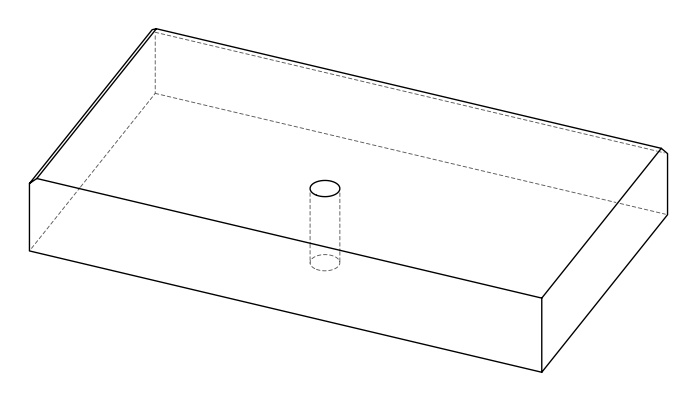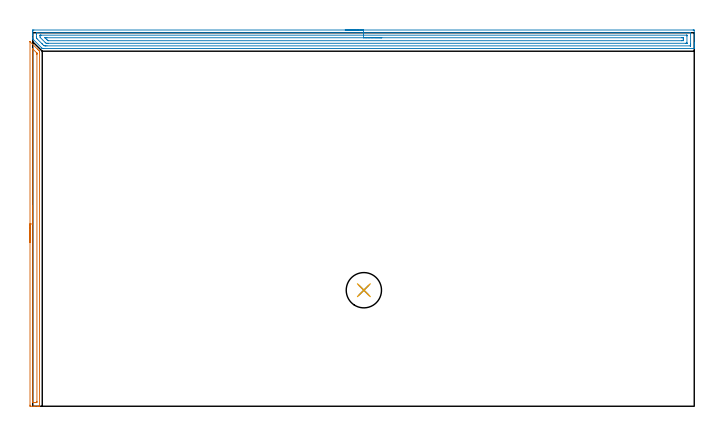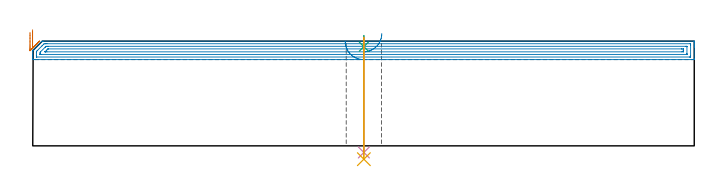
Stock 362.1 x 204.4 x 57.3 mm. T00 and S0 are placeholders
(PLAN: 5 operations, 3 tool changes, 15.7 min)
(1 AREA_MILL | FG_CHAMFER_SURFACE | UGT0205_001 | 3.34 min | 2744 mm3)
(2 AREA_MILL_1 | FG_CHAMFER_SURFACE_1 | UGT0205_001 | 11.76 min | 18377 mm3)
(3 SPOT_DRILL | STEP1HOLE | NXT0321_9005460120000 | 0.05 min | 183 mm3)
(4 DRILL_THROUGH_HOLE_INTO_CENTER | STEP1HOLE | NXT0301_087 | 0.25 min | 5859 mm3)
(5 DRILL_TO_ENLARGE_THROUGH_HOLE | STEP1HOLE | UGT0301_260 | 0.27 min | 10698 mm3)
(TOOL UGT0205_001 | Chamfer Mill 20 x 3 x 45 deg. | D20 FL50 Z2)
(TOOL NXT0321_9005460120000 | NC Spot Drill, 142deg, 12mm, Carbide, Uncoated | D12 PA142 FL30 Z2)
(TOOL NXT0301_087 | Carbide Drill 11.6mm [860.1-1160-058A1-MM 2214] | D11.6 PA140 FL72 Z2)
(TOOL UGT0301_260 | Twist Drill 19.3 mm | D19.3 PA118 FL140 Z2)
(OP 1 AREA_MILL)
G17 G21 G94 G90
T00 M6
G54
G17 G0 G90 X-1.5 Y89.75 S1061 M3
G43 Z67.3 H0
Z62.1
G94 G1 Y89.788 Z61.228 F250.
Y89.902 Z60.364
Y90.09 Z59.512
Y90.353 Z58.68
Y90.687 Z57.874
Y91.089 Z57.1
Y91.558 Z56.364
Y92.089 Z55.672
Y92.679 Z55.029
Y93.322 Z54.44
Y94.014 Z53.908
Y94.75 Z53.44
Y95.524 Z53.037
Y96.33 Z52.703
Y97.162 Z52.441
Y98.013 Z52.252
Y98.878 Z52.138
Y99.75 Z52.1
X-1.499 Y199.48 Z52.099
X-1.494 Y199.483 Z52.104
X-1.482 Y199.48 Z52.116
X-1.426 Y199.426 Z52.173
X-1.366 Y199.366 Z52.233
X2.494 Y195.506 Z56.094
X2.856 Y195.145 Z56.452
X3.295 Y194.705 Z56.895
X3.581 Y194.419 Z57.178
X3.695 Y194.302 Z57.291
X3.7 Y193.526 Z57.3
Y0.168
X3.698 Y0.01 Z57.288
X3.549 Y0.002 Z57.142
X3.395 Y0. Z56.995
X3.078 Z56.678
X2.417 Z56.012
X1.209 Z54.805
X0.661 Z54.255
X-1.095 Y0.001 Z52.5
X-1.321 Y0.004 Z52.275
X-1.492 Y0.01 Z52.105
X-1.496 Y0.207 Z52.101
X-1.499 Y0.615
X-1.5 Y99.75 Z52.1
X-0.086 Z53.514
X-0.085 Y195.178 Z53.515
X-0.084 Y195.312 Z53.516
X-0.081 Y195.558 Z53.519
X-0.079 Y195.606 Z53.521
X-0.053 Y195.591 Z53.547
X-0.006 Y195.547 Z53.594
X0.236 Y195.312 Z53.836
X2.024 Y193.526 Z55.624
X2.188 Y193.358 Z55.788
X2.248 Y193.295 Z55.848
X2.278 Y193.26 Z55.878
X2.28 Y193.24 Z55.88
X2.283 Y193.146 Z55.883
X2.285 Y192.767 Z55.885
X2.286 Y192.633 Z55.886
X2.285 Y2.535 Z55.885
X2.284 Y2.401 Z55.884
X2.279 Y2.031 Z55.879
X1.924 Y2.009 Z55.524
X1.539 Y2.004 Z55.139
X1.055 Y2. Z54.655
X0.661 Z54.261
X0.177 Z53.777
X-0.01 Y2.003 Z53.59
X-0.041 Y2.005 Z53.559
X-0.07 Y2.009 Z53.53
X-0.079 Y2.046 Z53.521
X-0.084 Y2.265 Z53.516
X-0.085 Y2.401 Z53.515
X-0.086 Y3.16 Z53.514
Y99.75
Y100.621 Z53.552
Y101.486 Z53.666
Y102.338 Z53.855
Y103.17 Z54.117
Y103.976 Z54.451
Y104.75 Z54.854
Y105.485 Z55.323
Y106.178 Z55.854
Y106.821 Z56.443
Y107.41 Z57.086
Y107.941 Z57.778
Y108.41 Z58.514
Y108.813 Z59.288
Y109.147 Z60.094
Y109.409 Z60.926
Y109.598 Z61.778
Y109.712 Z62.643
Y109.75 Z63.514
G0 Z67.3
M5
M2
(OP 2 AREA_MILL_1)
G17 G21 G94 G90
T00 M6
G54
G17 G0 G90 X171. Y205.9 S1061 M3
G43 Z67.3 H0
Z57.2
G94 G1 X171.038 Z56.328 F250.
X171.152 Z55.464
X171.341 Z54.612
X171.603 Z53.78
X171.937 Z52.974
X172.34 Z52.2
X172.809 Z51.464
X173.34 Z50.772
X173.929 Z50.129
X174.572 Z49.54
X175.264 Z49.009
X176. Z48.54
X176.774 Z48.137
X177.58 Z47.803
X178.412 Z47.541
X179.264 Z47.352
X180.128 Z47.238
X181. Z47.2
X361.387
X361.69 Y205.897 Z47.202
X361.99 Y205.892 Z47.206
X362. Y205.587 Z47.51
Y199.067 Z54.027
Y198.508 Z54.589
Y198.175 Z54.921
Y197.617 Z55.48
Y197.284 Z55.811
Y196.618 Z56.481
Y196.242 Z56.857
X361.993 Y195.852 Z57.239
X361.99 Y195.803 Z57.288
X361.833 Y195.8 Z57.3
X5.971
X5.194 Y195.805 Z57.291
X5.078 Y195.921 Z57.178
X5.053 Y195.947 Z57.152
X0.104 Y200.896 Z52.203
X0.01 Y200.989 Z52.107
X0.001 Y201.229 Z51.866
X0. Y201.516 Z51.584
Y202.966 Z50.131
Y203.525 Z49.572
Y203.857 Z49.24
Y204.416 Z48.678
Y205.028 Z48.067
X0.002 Y205.308 Z47.788
X0.007 Y205.891 Z47.205
X0.027 Y205.893 Z47.203
X0.613 Y205.9 Z47.2
X181.
Y204.486 Z48.614
X359.601 Y204.485 Z48.615
X359.671 Y204.484 Z48.616
X359.81 Y204.479 Z48.621
X359.99 Y204.467 Z48.633
X359.992 Y204.416 Z48.684
X359.999 Y204.019 Z49.081
X360. Y198.175 Z54.925
Y197.777 Z55.323
X359.996 Y197.284 Z55.816
X359.993 Y197.235 Z55.865
X359.991 Y197.227 Z55.873
X359.971 Y197.221 Z55.879
X359.88 Y197.218 Z55.882
X359.74 Y197.215 Z55.885
X7.757 Y197.214 Z55.886
X6.93 Y197.218 Z55.882
X6.864 Y197.221 Z55.879
X6.178 Y197.284 Z55.816
X5.971 Y197.483 Z55.617
X5.275 Y198.175 Z54.925
X5.078 Y198.371 Z54.729
X2.399 Y201.052 Z52.048
X2.06 Y201.399 Z51.701
X2.02 Y201.442 Z51.658
X2.01 Y201.503 Z51.597
X2.005 Y201.609 Z51.491
X2.002 Y201.741 Z51.359
X2. Y202.14 Z50.96
Y203.525 Z49.575
Y203.923 Z49.177
X2.004 Y204.416 Z48.684
X2.007 Y204.465 Z48.635
X2.009 Y204.473 Z48.627
X2.029 Y204.479 Z48.621
X2.12 Y204.482 Z48.618
X2.26 Y204.485 Z48.615
X181. Y204.486 Z48.614
Y203.071 Z50.029
X357.815
X357.961 Y203.069 Z50.031
X357.985 Y203.067 Z50.033
X357.99 Y203.066 Z50.034
X357.993 Y203.039 Z50.061
X357.998 Y202.941 Z50.159
X358. Y202.818 Z50.282
Y202.633 Z50.467
X357.999 Y198.883 Z54.217
X357.995 Y198.697 Z54.403
X357.99 Y198.646 Z54.454
X357.985 Y198.634 Z54.466
X357.978 Y198.633 Z54.467
X357.925 Y198.63 Z54.47
X357.815 Y198.629 Z54.471
X357.361 Y198.628 Z54.472
X8.65 Y198.629 Z54.471
X8.196
X7.757 Y198.632 Z54.468
X7.296 Y198.635 Z54.465
X6.864 Y199.036 Z54.064
X6.833 Y199.067 Z54.033
X4.185 Y201.715 Z51.385
X4.161 Y201.741 Z51.359
X4.01 Y201.916 Z51.184
X4.002 Y202.633 Z50.467
X4.001 Y202.817 Z50.283
X4.006 Y203.003 Z50.097
X4.01 Y203.054 Z50.046
X4.015 Y203.066 Z50.034
X4.022 Y203.067 Z50.033
X4.075 Y203.07 Z50.03
X4.185 Y203.071 Z50.029
X4.639 Y203.072 Z50.028
X181. Y203.071 Z50.029
Y201.657 Z51.443
X355.22
X355.954 Y201.651 Z51.449
X355.99 Y201.65 Z51.45
X355.994 Y201.605 Z51.495
X355.998 Y201.501 Z51.599
X355.999 Y201.294 Z51.806
X356. Y200.879 Z52.221
X355.999 Y200.419 Z52.681
X355.997 Y200.203 Z52.897
X355.993 Y200.095 Z53.005
X355.989 Y200.049 Z53.051
X355.94 Y200.047 Z53.053
X355.136 Y200.043 Z53.057
X355.051
X8.565
X8.364 Y200.047 Z53.053
X8.319 Y200.049 Z53.051
X8.198 Y200.162 Z52.938
X8.02 Y200.333 Z52.767
X7.757 Y200.592 Z52.508
X7.499 Y200.85 Z52.25
X6.864 Y201.485 Z51.615
X6.76 Y201.592 Z51.508
X6.73 Y201.627 Z51.473
X6.713 Y201.65 Z51.45
X6.752 Y201.653 Z51.447
X6.864 Y201.656 Z51.444
X6.949 Y201.657 Z51.443
X7.757
X181.
X181.872 Z51.481
X182.737 Z51.595
X183.588 Z51.783
X184.42 Z52.046
X185.226 Z52.38
X186. Z52.782
X186.736 Z53.251
X187.428 Z53.782
X188.071 Z54.372
X188.66 Z55.015
X189.192 Z55.707
X189.66 Z56.443
X190.063 Z57.216
X190.397 Z58.022
X190.659 Z58.854
X190.848 Z59.706
X190.962 Z60.571
X191. Z61.443
G0 Z67.3
M5
M2
(OP 3 SPOT_DRILL)
G17 G21 G94 G90
T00 M6
G54
G17 G0 G90 X181.2 Y63.5 S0 M3
G43 Z67.3 H0
G94 G81 G98 Z54.3 F250. R60.3
G80
M5
M2
(OP 4 DRILL_THROUGH_HOLE_INTO_CENTER)
G17 G21 G94 G90
T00 M6
G54
G17 G0 G90 X181.2 Y63.5 S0 M3
G43 Z67.3 H1
G94 G73 G98 Z-3.611 F250. Q10.152 R59.3
G80
M5
M2
(OP 5 DRILL_TO_ENLARGE_THROUGH_HOLE)
G17 G21 G94 G90
T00 M6
G54
G17 G0 G90 X181.2 Y63.5 S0 M3
G43 Z67.3 H0
G94 G73 G98 Z-7.298 F250. Q16.15 R59.3
G80
M5
M2
